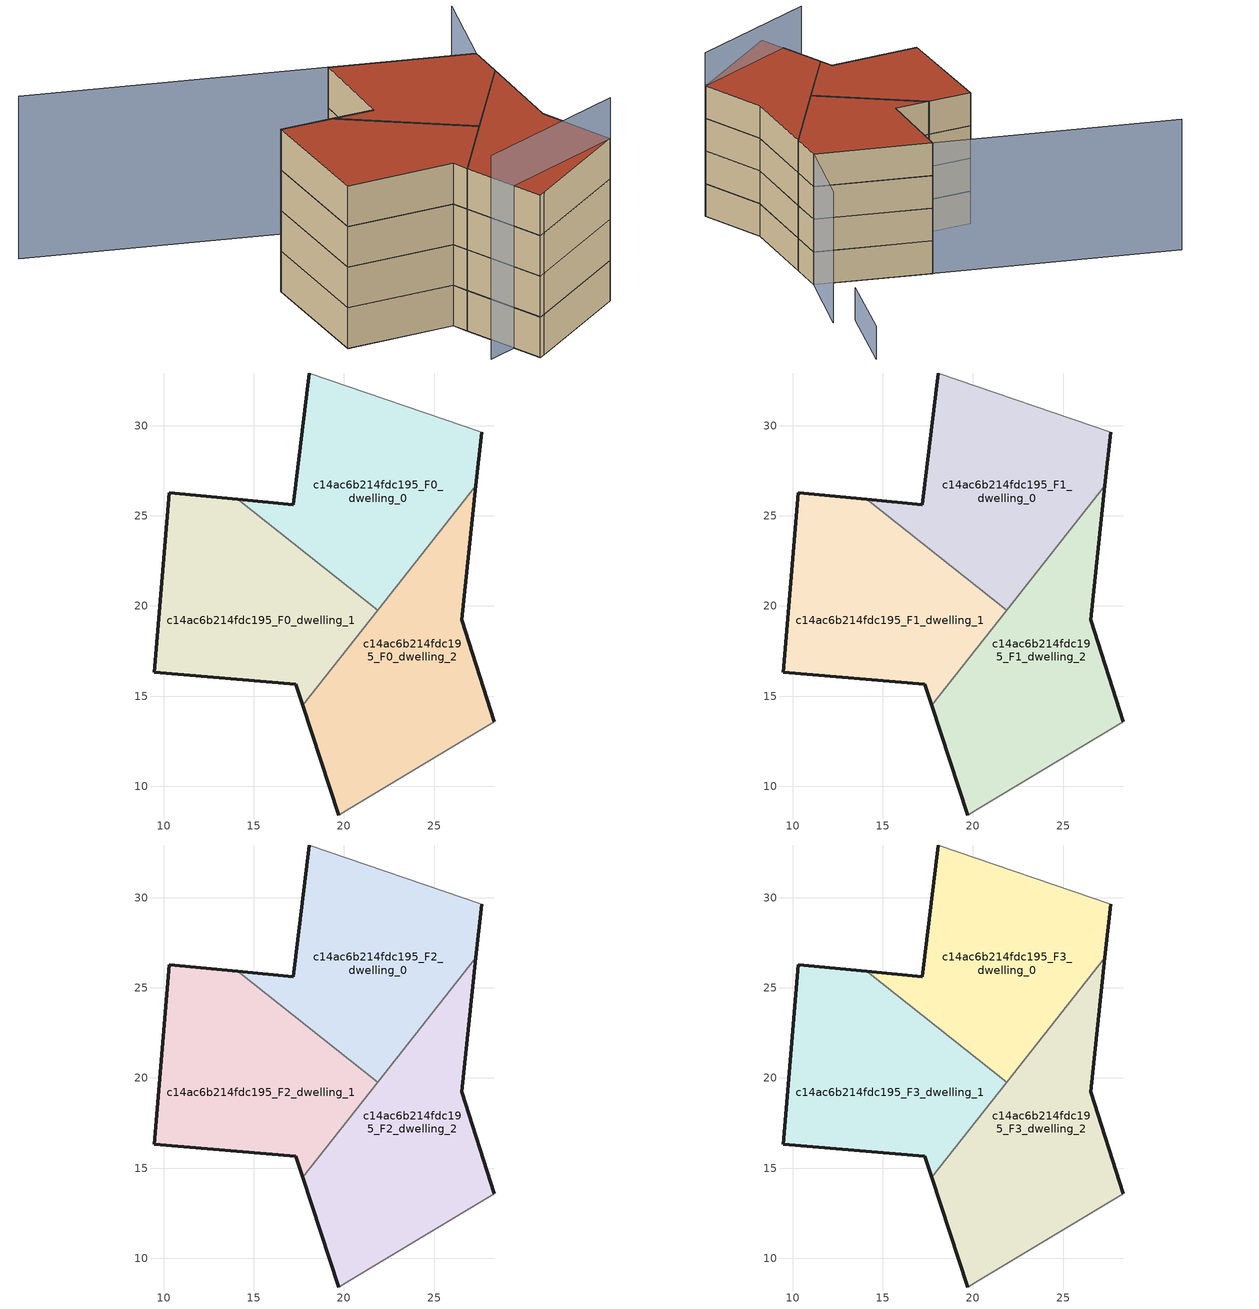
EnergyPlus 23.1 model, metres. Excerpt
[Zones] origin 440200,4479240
c14ac6b214fdc195_F0_dwelling_0
 floor ground (EU_floor_Construction): 21.88,19.77 27.32,26.67 27.64,29.63 18.07,32.93 17.2,25.62 14.1,25.92 z0
 wall outside (EU_wall_Construction): 27.64,29.63 27.32,26.67 / 14.1,25.92 17.2,25.62 18.07,32.93 z0:3
 wall adiabatic (EU_wall_Construction): 18.07,32.93 27.64,29.63 z0:3
 wall to c14ac6b214fdc195_F0_dwelling_1 (EU_wall_Construction): 21.88,19.77 14.1,25.92 z0:3
 wall to c14ac6b214fdc195_F0_dwelling_2 (EU_wall_Construction): 27.32,26.67 21.88,19.77 z0:3
c14ac6b214fdc195_F0_dwelling_1
 floor ground (EU_floor_Construction): 17.71,14.49 21.88,19.77 14.1,25.92 10.3,26.28 9.47,16.33 17.32,15.67 z0
 wall outside (EU_wall_Construction): 17.71,14.49 17.32,15.67 9.47,16.33 10.3,26.28 14.1,25.92 z0:3
 wall to c14ac6b214fdc195_F0_dwelling_2 (EU_wall_Construction): 21.88,19.77 17.71,14.49 z0:3
c14ac6b214fdc195_F0_dwelling_2
 floor ground (EU_floor_Construction): 28.34,13.58 26.52,19.25 27.32,26.67 17.71,14.49 19.71,8.4 20.16,8.67 z0
 wall outside (EU_wall_Construction): 27.32,26.67 26.52,19.25 28.34,13.58 / 19.71,8.4 17.71,14.49 z0:3
 wall adiabatic (EU_wall_Construction): 28.34,13.58 20.16,8.67 19.71,8.4 z0:3
c14ac6b214fdc195_F1_dwelling_0
 floor to c14ac6b214fdc195_F0_dwelling_0 (EU_floor_Construction): 21.88,19.77 27.32,26.67 27.64,29.63 18.07,32.93 17.2,25.62 14.1,25.92 z3
 wall outside (EU_wall_Construction): 27.64,29.63 27.32,26.67 / 14.1,25.92 17.2,25.62 18.07,32.93 z3:6
 wall adiabatic (EU_wall_Construction): 18.07,32.93 27.64,29.63 z3:6
 wall to c14ac6b214fdc195_F1_dwelling_1 (EU_wall_Construction): 21.88,19.77 14.1,25.92 z3:6
 wall to c14ac6b214fdc195_F1_dwelling_2 (EU_wall_Construction): 27.32,26.67 21.88,19.77 z3:6
c14ac6b214fdc195_F1_dwelling_1
 floor to c14ac6b214fdc195_F0_dwelling_1 (EU_floor_Construction): 17.71,14.49 21.88,19.77 14.1,25.92 10.3,26.28 9.47,16.33 17.32,15.67 z3
 wall outside (EU_wall_Construction): 17.71,14.49 17.32,15.67 9.47,16.33 10.3,26.28 14.1,25.92 z3:6
 wall to c14ac6b214fdc195_F1_dwelling_2 (EU_wall_Construction): 21.88,19.77 17.71,14.49 z3:6
c14ac6b214fdc195_F1_dwelling_2
 floor to c14ac6b214fdc195_F0_dwelling_2 (EU_floor_Construction): 28.34,13.58 26.52,19.25 27.32,26.67 17.71,14.49 19.71,8.4 20.16,8.67 z3
 wall outside (EU_wall_Construction): 27.32,26.67 26.52,19.25 28.34,13.58 / 19.71,8.4 17.71,14.49 z3:6
 wall adiabatic (EU_wall_Construction): 28.34,13.58 20.16,8.67 19.71,8.4 z3:6
c14ac6b214fdc195_F2_dwelling_0
 floor to c14ac6b214fdc195_F1_dwelling_0 (EU_floor_Construction): 21.88,19.77 27.32,26.67 27.64,29.63 18.07,32.93 17.2,25.62 14.1,25.92 z6
 wall outside (EU_wall_Construction): 27.64,29.63 27.32,26.67 / 14.1,25.92 17.2,25.62 18.07,32.93 z6:9
 wall adiabatic (EU_wall_Construction): 18.07,32.93 27.64,29.63 z6:9
 wall to c14ac6b214fdc195_F2_dwelling_1 (EU_wall_Construction): 21.88,19.77 14.1,25.92 z6:9
 wall to c14ac6b214fdc195_F2_dwelling_2 (EU_wall_Construction): 27.32,26.67 21.88,19.77 z6:9
c14ac6b214fdc195_F2_dwelling_1
 floor to c14ac6b214fdc195_F1_dwelling_1 (EU_floor_Construction): 17.71,14.49 21.88,19.77 14.1,25.92 10.3,26.28 9.47,16.33 17.32,15.67 z6
 wall outside (EU_wall_Construction): 17.71,14.49 17.32,15.67 9.47,16.33 10.3,26.28 14.1,25.92 z6:9
 wall to c14ac6b214fdc195_F2_dwelling_2 (EU_wall_Construction): 21.88,19.77 17.71,14.49 z6:9
c14ac6b214fdc195_F2_dwelling_2
 floor to c14ac6b214fdc195_F1_dwelling_2 (EU_floor_Construction): 28.34,13.58 26.52,19.25 27.32,26.67 17.71,14.49 19.71,8.4 20.16,8.67 z6
 wall outside (EU_wall_Construction): 27.32,26.67 26.52,19.25 28.34,13.58 / 19.71,8.4 17.71,14.49 z6:9
 wall adiabatic (EU_wall_Construction): 28.34,13.58 20.16,8.67 19.71,8.4 z6:9
c14ac6b214fdc195_F3_dwelling_0
 floor to c14ac6b214fdc195_F2_dwelling_0 (EU_floor_Construction): 21.88,19.77 27.32,26.67 27.64,29.63 18.07,32.93 17.2,25.62 14.1,25.92 z9
 wall outside (EU_wall_Construction): 27.64,29.63 27.32,26.67 / 14.1,25.92 17.2,25.62 18.07,32.93 z9:12
 wall adiabatic (EU_wall_Construction): 18.07,32.93 27.64,29.63 z9:12
 wall to c14ac6b214fdc195_F3_dwelling_1 (EU_wall_Construction): 21.88,19.77 14.1,25.92 z9:12
 wall to c14ac6b214fdc195_F3_dwelling_2 (EU_wall_Construction): 27.32,26.67 21.88,19.77 z9:12
 roof outside (EU_roof_Construction): 27.64,29.63 27.32,26.67 21.88,19.77 14.1,25.92 17.2,25.62 18.07,32.93 z12
c14ac6b214fdc195_F3_dwelling_1
 floor to c14ac6b214fdc195_F2_dwelling_1 (EU_floor_Construction): 17.71,14.49 21.88,19.77 14.1,25.92 10.3,26.28 9.47,16.33 17.32,15.67 z9
 wall outside (EU_wall_Construction): 17.71,14.49 17.32,15.67 9.47,16.33 10.3,26.28 14.1,25.92 z9:12
 wall to c14ac6b214fdc195_F3_dwelling_2 (EU_wall_Construction): 21.88,19.77 17.71,14.49 z9:12
 roof outside (EU_roof_Construction): 21.88,19.77 17.71,14.49 17.32,15.67 9.47,16.33 10.3,26.28 14.1,25.92 z12
c14ac6b214fdc195_F3_dwelling_2
 floor to c14ac6b214fdc195_F2_dwelling_2 (EU_floor_Construction): 28.34,13.58 26.52,19.25 27.32,26.67 17.71,14.49 19.71,8.4 20.16,8.67 z9
 wall outside (EU_wall_Construction): 27.32,26.67 26.52,19.25 28.34,13.58 / 19.71,8.4 17.71,14.49 z9:12
 wall adiabatic (EU_wall_Construction): 28.34,13.58 20.16,8.67 19.71,8.4 z9:12
 roof outside (EU_roof_Construction): 27.32,26.67 26.52,19.25 28.34,13.58 20.16,8.67 19.71,8.4 17.71,14.49 z12
shading: 30.1,36.79 27.64,29.63 / 27.64,29.63 -1.96,39.78 z0:12; 30.75,44.68 28.3,37.32 z0:3; 16.79,9.93 28.34,13.58 z0:15
[Building]
EU S2 Campaign: North Axis=0; Terrain=City; Solar Distribution=FullExterior
[Site:Location]
Madrid: Latitude=40.5; Longitude=-3.5; Time Zone=1; Elevation=609
[SizingPeriod:WeatherFileDays]
AnnualSizingPeriod: Begin Month=1; Begin Day of Month=1; End Month=12; End Day of Month=31; Day of Week for Start Day=Monday; Use Weather File Daylight Saving Period=No; Use Weather File Rain and Snow Indicators=No
[MATERIAL]
EU_InternalMass_Material: Roughness=MediumRough; Thickness=0.1; Conductivity=1; Density=1800; Specific Heat=900; Thermal Absorptance=0.9; Solar Absorptance=0.7; Visible Absorptance=0.7
[MATERIAL:NOMASS] Roughness=MediumRough; Thermal Absorptance=0.9; Solar Absorptance=0.7; Visible Absorptance=0.7
Name | Thermal Resistance
EU_wall_NoMass | 1.60022
EU_roof_NoMass | 1.57597
EU_floor_NoMass | 0.470652
[CONSTRUCTION]
EU_wall_Construction: EU_wall_NoMass
EU_roof_Construction: EU_roof_NoMass
EU_floor_Construction: EU_floor_NoMass
EU_InternalMass_Construction: EU_InternalMass_Material
[ZONE] Type=1; Multiplier=1; Ceiling Height=autocalculate; Floor Area=autocalculate; Part of Total Floor Area=Yes
Name | Volume
c14ac6b214fdc195_F0_dwelling_0; c14ac6b214fdc195_F1_dwelling_0; c14ac6b214fdc195_F2_dwelling_0; c14ac6b214fdc195_F3_dwelling_0 | 274.938
c14ac6b214fdc195_F0_dwelling_1; c14ac6b214fdc195_F1_dwelling_1; c14ac6b214fdc195_F2_dwelling_1; c14ac6b214fdc195_F3_dwelling_1 | 274.952
c14ac6b214fdc195_F0_dwelling_2; c14ac6b214fdc195_F1_dwelling_2; c14ac6b214fdc195_F2_dwelling_2; c14ac6b214fdc195_F3_dwelling_2 | 274.937
[INTERNALMASS] Construction=EU_InternalMass_Construction
Name | Zone or ZoneList | Surface Area
c14ac6b214fdc195_F0_dwelling_0_EU_InternalMass | c14ac6b214fdc195_F0_dwelling_0 | 91.6446
c14ac6b214fdc195_F0_dwelling_1_EU_InternalMass | c14ac6b214fdc195_F0_dwelling_1 | 91.6525
c14ac6b214fdc195_F0_dwelling_2_EU_InternalMass | c14ac6b214fdc195_F0_dwelling_2 | 91.6459
c14ac6b214fdc195_F1_dwelling_0_EU_InternalMass | c14ac6b214fdc195_F1_dwelling_0 | 91.6446
c14ac6b214fdc195_F1_dwelling_1_EU_InternalMass | c14ac6b214fdc195_F1_dwelling_1 | 91.6525
c14ac6b214fdc195_F1_dwelling_2_EU_InternalMass | c14ac6b214fdc195_F1_dwelling_2 | 91.6459
c14ac6b214fdc195_F2_dwelling_0_EU_InternalMass | c14ac6b214fdc195_F2_dwelling_0 | 91.6446
c14ac6b214fdc195_F2_dwelling_1_EU_InternalMass | c14ac6b214fdc195_F2_dwelling_1 | 91.6525
c14ac6b214fdc195_F2_dwelling_2_EU_InternalMass | c14ac6b214fdc195_F2_dwelling_2 | 91.6459
c14ac6b214fdc195_F3_dwelling_0_EU_InternalMass | c14ac6b214fdc195_F3_dwelling_0 | 91.6446
c14ac6b214fdc195_F3_dwelling_1_EU_InternalMass | c14ac6b214fdc195_F3_dwelling_1 | 91.6525
c14ac6b214fdc195_F3_dwelling_2_EU_InternalMass | c14ac6b214fdc195_F3_dwelling_2 | 91.6459
[OTHEREQUIPMENT] Fuel Type=Electricity; Design Level Calculation Method=Watts/Area; Power per Zone Floor Area=1; Fraction Latent=0; Fraction Radiant=0; Fraction Lost=0; Carbon Dioxide Generation Rate=0; EndUse Subcategory=EU_Step8_InternalGains
Name | Zone or ZoneList or Space or SpaceList | Schedule
EU_Step8_InternalGain_c14ac6b214fdc195_F0_dwelling_0_f000 | c14ac6b214fdc195_F0_dwelling_0 | EU_Step8_GainSchedule_c14ac6b214fdc195_F0_dwelling_0_f000
EU_Step8_InternalGain_c14ac6b214fdc195_F0_dwelling_1_f000 | c14ac6b214fdc195_F0_dwelling_1 | EU_Step8_GainSchedule_c14ac6b214fdc195_F0_dwelling_1_f000
EU_Step8_InternalGain_c14ac6b214fdc195_F0_dwelling_2_f000 | c14ac6b214fdc195_F0_dwelling_2 | EU_Step8_GainSchedule_c14ac6b214fdc195_F0_dwelling_2_f000
EU_Step8_InternalGain_c14ac6b214fdc195_F1_dwelling_0_f000 | c14ac6b214fdc195_F1_dwelling_0 | EU_Step8_GainSchedule_c14ac6b214fdc195_F1_dwelling_0_f000
EU_Step8_InternalGain_c14ac6b214fdc195_F1_dwelling_1_f000 | c14ac6b214fdc195_F1_dwelling_1 | EU_Step8_GainSchedule_c14ac6b214fdc195_F1_dwelling_1_f000
EU_Step8_InternalGain_c14ac6b214fdc195_F1_dwelling_2_f000 | c14ac6b214fdc195_F1_dwelling_2 | EU_Step8_GainSchedule_c14ac6b214fdc195_F1_dwelling_2_f000
EU_Step8_InternalGain_c14ac6b214fdc195_F2_dwelling_0_f000 | c14ac6b214fdc195_F2_dwelling_0 | EU_Step8_GainSchedule_c14ac6b214fdc195_F2_dwelling_0_f000
EU_Step8_InternalGain_c14ac6b214fdc195_F2_dwelling_1_f000 | c14ac6b214fdc195_F2_dwelling_1 | EU_Step8_GainSchedule_c14ac6b214fdc195_F2_dwelling_1_f000
EU_Step8_InternalGain_c14ac6b214fdc195_F2_dwelling_2_f000 | c14ac6b214fdc195_F2_dwelling_2 | EU_Step8_GainSchedule_c14ac6b214fdc195_F2_dwelling_2_f000
EU_Step8_InternalGain_c14ac6b214fdc195_F3_dwelling_0_f000 | c14ac6b214fdc195_F3_dwelling_0 | EU_Step8_GainSchedule_c14ac6b214fdc195_F3_dwelling_0_f000
EU_Step8_InternalGain_c14ac6b214fdc195_F3_dwelling_1_f000 | c14ac6b214fdc195_F3_dwelling_1 | EU_Step8_GainSchedule_c14ac6b214fdc195_F3_dwelling_1_f000
EU_Step8_InternalGain_c14ac6b214fdc195_F3_dwelling_2_f000 | c14ac6b214fdc195_F3_dwelling_2 | EU_Step8_GainSchedule_c14ac6b214fdc195_F3_dwelling_2_f000
[ZONEVENTILATION:DESIGNFLOWRATE] Schedule=EU_AlwaysOn; Design Flow Rate Calculation Method=AirChanges/Hour; Air Changes per Hour=0.480704; Ventilation Type=Natural; Fan Pressure Rise=0; Fan Total Efficiency=1; Constant Term Coefficient=1; Temperature Term Coefficient=0; Velocity Term Coefficient=0; Velocity Squared Term Coefficient=0; Minimum Indoor Temperature=-100; Maximum Indoor Temperature=100; Delta Temperature=-100; Minimum Outdoor Temperature=-100; Maximum Outdoor Temperature=100; Maximum Wind Speed=40
Name | Zone or ZoneList or Space or SpaceList
EU_ConstantAir_c14ac6b214fdc195_F0_dwelling_0 | c14ac6b214fdc195_F0_dwelling_0
EU_ConstantAir_c14ac6b214fdc195_F0_dwelling_1 | c14ac6b214fdc195_F0_dwelling_1
EU_ConstantAir_c14ac6b214fdc195_F0_dwelling_2 | c14ac6b214fdc195_F0_dwelling_2
EU_ConstantAir_c14ac6b214fdc195_F1_dwelling_0 | c14ac6b214fdc195_F1_dwelling_0
EU_ConstantAir_c14ac6b214fdc195_F1_dwelling_1 | c14ac6b214fdc195_F1_dwelling_1
EU_ConstantAir_c14ac6b214fdc195_F1_dwelling_2 | c14ac6b214fdc195_F1_dwelling_2
EU_ConstantAir_c14ac6b214fdc195_F2_dwelling_0 | c14ac6b214fdc195_F2_dwelling_0
EU_ConstantAir_c14ac6b214fdc195_F2_dwelling_1 | c14ac6b214fdc195_F2_dwelling_1
EU_ConstantAir_c14ac6b214fdc195_F2_dwelling_2 | c14ac6b214fdc195_F2_dwelling_2
EU_ConstantAir_c14ac6b214fdc195_F3_dwelling_0 | c14ac6b214fdc195_F3_dwelling_0
EU_ConstantAir_c14ac6b214fdc195_F3_dwelling_1 | c14ac6b214fdc195_F3_dwelling_1
EU_ConstantAir_c14ac6b214fdc195_F3_dwelling_2 | c14ac6b214fdc195_F3_dwelling_2
[HVACTEMPLATE:THERMOSTAT] Constant Heating Setpoint=20; Constant Cooling Setpoint=50
EU_HeatOnly_c14ac6b214fdc195_F0_dwelling_0; EU_HeatOnly_c14ac6b214fdc195_F0_dwelling_1; EU_HeatOnly_c14ac6b214fdc195_F0_dwelling_2; EU_HeatOnly_c14ac6b214fdc195_F1_dwelling_0; EU_HeatOnly_c14ac6b214fdc195_F1_dwelling_1; EU_HeatOnly_c14ac6b214fdc195_F1_dwelling_2; EU_HeatOnly_c14ac6b214fdc195_F2_dwelling_0; EU_HeatOnly_c14ac6b214fdc195_F2_dwelling_1; EU_HeatOnly_c14ac6b214fdc195_F2_dwelling_2; EU_HeatOnly_c14ac6b214fdc195_F3_dwelling_0; EU_HeatOnly_c14ac6b214fdc195_F3_dwelling_1; EU_HeatOnly_c14ac6b214fdc195_F3_dwelling_2
[HVACTEMPLATE:ZONE:IDEALLOADSAIRSYSTEM] System Availability Schedule=EU_AlwaysOn; Maximum Heating Supply Air Temperature=50; Minimum Cooling Supply Air Temperature=13; Maximum Heating Supply Air Humidity Ratio=0.0156; Minimum Cooling Supply Air Humidity Ratio=0.0077; Heating Limit=NoLimit; Cooling Limit=NoLimit; Heating Availability Schedule=EU_AlwaysOn; Cooling Availability Schedule=EU_CoolingOff; Dehumidification Control Type=ConstantSensibleHeatRatio; Cooling Sensible Heat Ratio=0.7; Dehumidification Setpoint=60; Humidification Control Type=None; Humidification Setpoint=30; Outdoor Air Method=None; Outdoor Air Flow Rate per Person=0.00944; Outdoor Air Flow Rate per Zone Floor Area=0; Outdoor Air Flow Rate per Zone=0; Demand Controlled Ventilation Type=None; Outdoor Air Economizer Type=NoEconomizer; Heat Recovery Type=None; Sensible Heat Recovery Effectiveness=0.7; Latent Heat Recovery Effectiveness=0.65
Name | Template Thermostat
c14ac6b214fdc195_F0_dwelling_0 | EU_HeatOnly_c14ac6b214fdc195_F0_dwelling_0
c14ac6b214fdc195_F0_dwelling_1 | EU_HeatOnly_c14ac6b214fdc195_F0_dwelling_1
c14ac6b214fdc195_F0_dwelling_2 | EU_HeatOnly_c14ac6b214fdc195_F0_dwelling_2
c14ac6b214fdc195_F1_dwelling_0 | EU_HeatOnly_c14ac6b214fdc195_F1_dwelling_0
c14ac6b214fdc195_F1_dwelling_1 | EU_HeatOnly_c14ac6b214fdc195_F1_dwelling_1
c14ac6b214fdc195_F1_dwelling_2 | EU_HeatOnly_c14ac6b214fdc195_F1_dwelling_2
c14ac6b214fdc195_F2_dwelling_0 | EU_HeatOnly_c14ac6b214fdc195_F2_dwelling_0
c14ac6b214fdc195_F2_dwelling_1 | EU_HeatOnly_c14ac6b214fdc195_F2_dwelling_1
c14ac6b214fdc195_F2_dwelling_2 | EU_HeatOnly_c14ac6b214fdc195_F2_dwelling_2
c14ac6b214fdc195_F3_dwelling_0 | EU_HeatOnly_c14ac6b214fdc195_F3_dwelling_0
c14ac6b214fdc195_F3_dwelling_1 | EU_HeatOnly_c14ac6b214fdc195_F3_dwelling_1
c14ac6b214fdc195_F3_dwelling_2 | EU_HeatOnly_c14ac6b214fdc195_F3_dwelling_2
[SIZING:ZONE] Zone Cooling Design Supply Air Temperature Input Method=SupplyAirTemperature; Zone Cooling Design Supply Air Temperature=13; Zone Heating Design Supply Air Temperature Input Method=SupplyAirTemperature; Zone Heating Design Supply Air Temperature=50; Zone Cooling Design Supply Air Humidity Ratio=0.008; Zone Heating Design Supply Air Humidity Ratio=0.008; Cooling Design Air Flow Method=DesignDay; Cooling Design Air Flow Rate=0; Cooling Minimum Air Flow per Zone Floor Area=0.000762; Cooling Minimum Air Flow=0; Cooling Minimum Air Flow Fraction=0.2; Heating Design Air Flow Method=DesignDay; Heating Design Air Flow Rate=0; Heating Maximum Air Flow per Zone Floor Area=0.002032; Heating Maximum Air Flow=0.141576; Heating Maximum Air Flow Fraction=0.3; Account for Dedicated Outdoor Air System=No; Dedicated Outdoor Air System Control Strategy=NeutralSupplyAir; Dedicated Outdoor Air Low Setpoint Temperature for Design=autosize; Dedicated Outdoor Air High Setpoint Temperature for Design=autosize; Zone Load Sizing Method=Sensible Load Only No Latent Load; Zone Latent Cooling Design Supply Air Humidity Ratio Input Method=HumidityRatioDifference; Zone Cooling Design Supply Air Humidity Ratio Difference=0.005; Zone Latent Heating Design Supply Air Humidity Ratio Input Method=HumidityRatioDifference; Zone Humidification Design Supply Air Humidity Ratio Difference=0.005
c14ac6b214fdc195_F0_dwelling_0; c14ac6b214fdc195_F0_dwelling_1; c14ac6b214fdc195_F0_dwelling_2; c14ac6b214fdc195_F1_dwelling_0; c14ac6b214fdc195_F1_dwelling_1; c14ac6b214fdc195_F1_dwelling_2; c14ac6b214fdc195_F2_dwelling_0; c14ac6b214fdc195_F2_dwelling_1; c14ac6b214fdc195_F2_dwelling_2; c14ac6b214fdc195_F3_dwelling_0; c14ac6b214fdc195_F3_dwelling_1; c14ac6b214fdc195_F3_dwelling_2
[SCHEDULE:CONSTANT]
Name | Hourly Value
EU_AlwaysOn | 1
EU_CoolingOff | 0
[SCHEDULE:FILE] Column Number=1; Rows to Skip at Top=0; Number of Hours of Data=8760; Column Separator=Comma; Interpolate to Timestep=No; Minutes per Item=60; Adjust Schedule for Daylight Savings=Yes
Name | File
EU_Step8_GainSchedule_c14ac6b214fdc195_F0_dwelling_0_f000 | ../../schedules/c14ac6b214fdc195/c14ac6b214fdc195_F0_dwelling_0_f000_gain.csv
EU_Step8_GainSchedule_c14ac6b214fdc195_F0_dwelling_1_f000 | ../../schedules/c14ac6b214fdc195/c14ac6b214fdc195_F0_dwelling_1_f000_gain.csv
EU_Step8_GainSchedule_c14ac6b214fdc195_F0_dwelling_2_f000 | ../../schedules/c14ac6b214fdc195/c14ac6b214fdc195_F0_dwelling_2_f000_gain.csv
EU_Step8_GainSchedule_c14ac6b214fdc195_F1_dwelling_0_f000 | ../../schedules/c14ac6b214fdc195/c14ac6b214fdc195_F1_dwelling_0_f000_gain.csv
EU_Step8_GainSchedule_c14ac6b214fdc195_F1_dwelling_1_f000 | ../../schedules/c14ac6b214fdc195/c14ac6b214fdc195_F1_dwelling_1_f000_gain.csv
EU_Step8_GainSchedule_c14ac6b214fdc195_F1_dwelling_2_f000 | ../../schedules/c14ac6b214fdc195/c14ac6b214fdc195_F1_dwelling_2_f000_gain.csv
EU_Step8_GainSchedule_c14ac6b214fdc195_F2_dwelling_0_f000 | ../../schedules/c14ac6b214fdc195/c14ac6b214fdc195_F2_dwelling_0_f000_gain.csv
EU_Step8_GainSchedule_c14ac6b214fdc195_F2_dwelling_1_f000 | ../../schedules/c14ac6b214fdc195/c14ac6b214fdc195_F2_dwelling_1_f000_gain.csv
EU_Step8_GainSchedule_c14ac6b214fdc195_F2_dwelling_2_f000 | ../../schedules/c14ac6b214fdc195/c14ac6b214fdc195_F2_dwelling_2_f000_gain.csv
EU_Step8_GainSchedule_c14ac6b214fdc195_F3_dwelling_0_f000 | ../../schedules/c14ac6b214fdc195/c14ac6b214fdc195_F3_dwelling_0_f000_gain.csv
EU_Step8_GainSchedule_c14ac6b214fdc195_F3_dwelling_1_f000 | ../../schedules/c14ac6b214fdc195/c14ac6b214fdc195_F3_dwelling_1_f000_gain.csv
EU_Step8_GainSchedule_c14ac6b214fdc195_F3_dwelling_2_f000 | ../../schedules/c14ac6b214fdc195/c14ac6b214fdc195_F3_dwelling_2_f000_gain.csv
